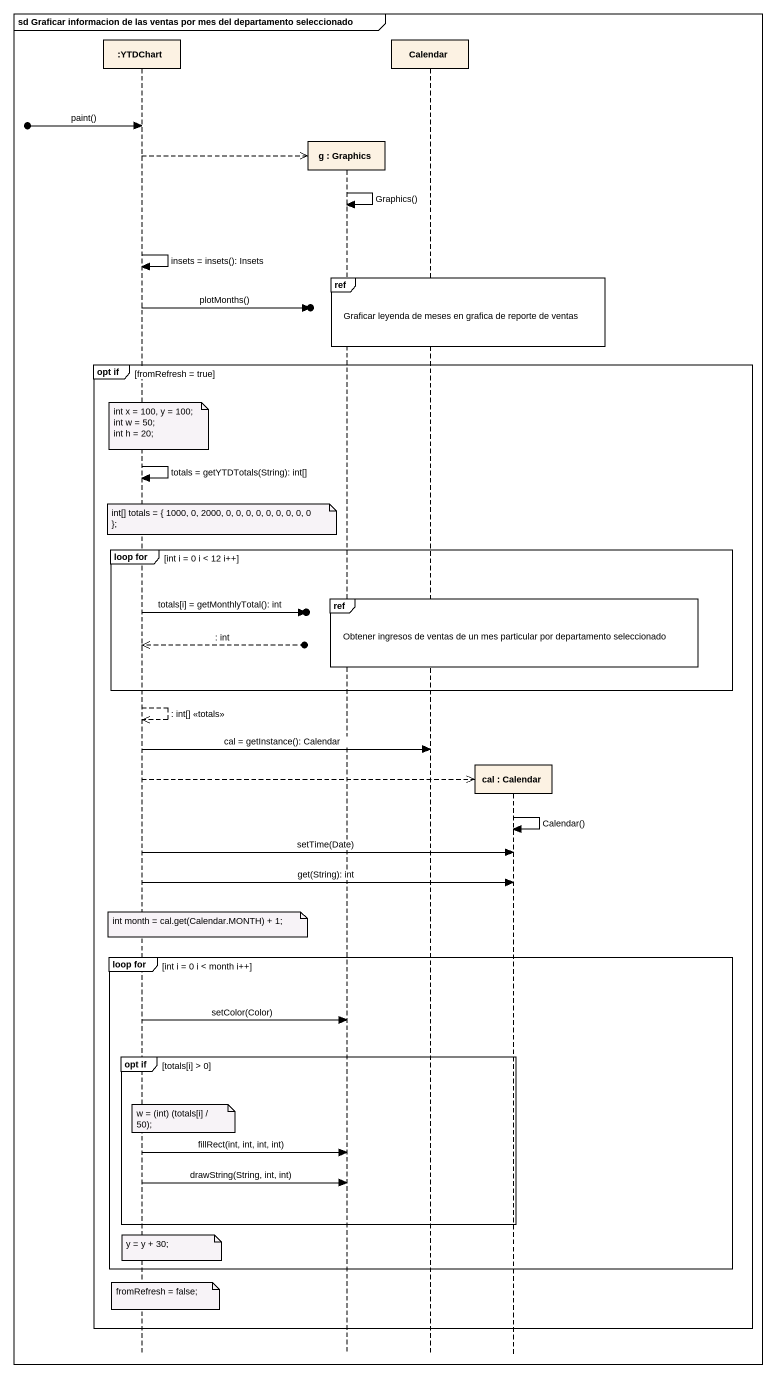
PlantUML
@startuml
mainframe sd Graficar informacion de las ventas por mes del departamento seleccionado
hide footbox
participant ":YTDChart" as YTDChart
participant "g : Graphics" as g
participant Calendar
participant "cal : Calendar" as cal

[o-> YTDChart : paint()
YTDChart -->> g **
g -> g : Graphics()
YTDChart -> YTDChart : insets = insets(): Insets
ref over g, Calendar, cal : Graficar leyenda de meses en grafica de reporte de ventas
YTDChart ->o] : plotMonths()
group opt if [fromRefresh = true]
  note over YTDChart
    int x = 100, y = 100;
    int w = 50;
    int h = 20;
  end note
  YTDChart -> YTDChart : totals = getYTDTotals(String): int[]
  note over YTDChart : int[] totals = { 1000, 0, 2000, 0, 0, 0, 0, 0, 0, 0, 0, 0 };
  group loop for [int i = 0 i < 12 i++]
    ref over g, Calendar, cal : Obtener ingresos de ventas de un mes particular por departamento seleccionado
    YTDChart ->o] : totals[i] = getMonthlyTotal(): int
    YTDChart <<--o] : : int
  end
  YTDChart -->> YTDChart : : int[] <<totals>>
  YTDChart -> Calendar : cal = getInstance(): Calendar
  YTDChart -->> cal **
  cal -> cal : Calendar()
  YTDChart -> cal : setTime(Date)
  YTDChart -> cal : get(String): int
  note over YTDChart : int month = cal.get(Calendar.MONTH) + 1;
  group loop for [int i = 0 i < month i++]
    YTDChart -> g : setColor(Color)
    group opt if [totals[i] > 0]
      note over YTDChart : w = (int) (totals[i] / 50);
      YTDChart -> g : fillRect(int, int, int, int)
      YTDChart -> g : drawString(String, int, int)
    end
    note over YTDChart : y = y + 30;
  end
  note over YTDChart : fromRefresh = false;
end
@enduml
